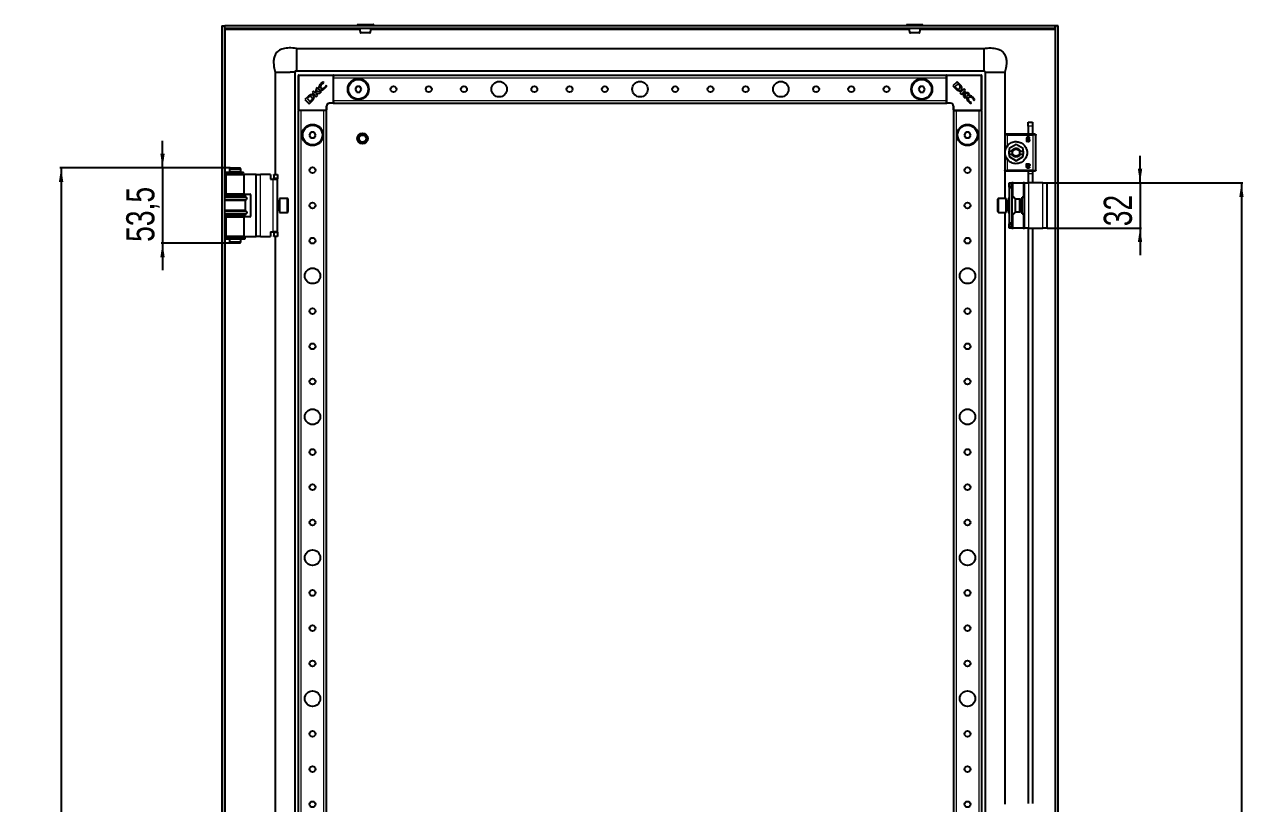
# Model space of a CAD drawing. Header units: millimetres. Extents: x -460 to 1472, y -1011 to 1043.
# Drawn here: x 606 to 1472, y 331 to 884 of the extents above; entities that cross this region are included whole.
import ezdxf

# ---------------------------------------------------------------- set-up
doc = ezdxf.new("R2010")
doc.units = ezdxf.units.MM
doc.layers.add('FORMAT', color=7, linetype='Continuous')
doc.styles.add('SLDTEXTSTYLE0', font='TXT', dxfattribs={"width": 0.75})
doc.dimstyles.new('SLDDIMSTYLE0', dxfattribs={"dimtxt": 20, "dimasz": 10, "dimexe": 0, "dimexo": 0.0625, "dimgap": 5, "dimtad": 2, "dimdec": 1, "dimrnd": 1e-09, "dimzin": 12, "dimdsep": 46, "dimtxsty": 'SLDTEXTSTYLE0', "dimsah": 1, "dimcen": 0.09, "dimadec": 0, "dimazin": 3, "dimtfac": 1, "dimtofl": 0, "dimtmove": 0, "dimatfit": 3, "dimfxl": 0, "dimfrac": 2, "dimtolj": 1, "dimtzin": 12, "dimarcsym": 0})
doc.dimstyles.new('SLDDIMSTYLE1', dxfattribs={"dimtxt": 20, "dimasz": 10, "dimexe": 0, "dimexo": 0.0625, "dimgap": 5, "dimtad": 2, "dimdec": 1, "dimrnd": 1e-09, "dimzin": 12, "dimdsep": 46, "dimtxsty": 'SLDTEXTSTYLE0', "dimsah": 1, "dimcen": 0.09, "dimadec": 0, "dimazin": 3, "dimtfac": 1, "dimtmove": 0, "dimatfit": 0, "dimfxl": 0, "dimfrac": 2, "dimtolj": 1, "dimtzin": 12, "dimarcsym": 0})

# ---------------------------------------------------------------- blocks, each defined once
blk = doc.blocks.new('_D_4')
at = {"layer": 'FORMAT'}
for p, q in [((704.31, 781.78), (704.31, 801.01)), ((752.38, 781.78), (703.31, 781.78)), ((704.31, 781.78), (704.31, 728.28)), ((752.38, 728.28), (703.31, 728.28)), ((704.31, 728.28), (704.31, 709.05))]:
    blk.add_line(p, q, dxfattribs=at)
for points in [[(704.31, 781.78), (705.85, 791.78), (702.77, 791.78)], [(704.31, 728.28), (702.77, 718.28), (705.85, 718.28)]]:
    blk.add_solid(points, dxfattribs=at)
at = {"layer": 'FORMAT', "insert": (678.53, 729.17), "char_height": 20, "attachment_point": 1, "rotation": 90, "style": 'SLDTEXTSTYLE0'}
blk.add_mtext('53,5', dxfattribs=at)
blk = doc.blocks.new('_D_5')
at = {"layer": 'FORMAT'}
for p, q in [((1332.32, 771.03), (1471.32, 771.03)), ((1470.32, 771.03), (1470.32, -760.97)), ((1332.32, -760.97), (1471.32, -760.97))]:
    blk.add_line(p, q, dxfattribs=at)
for points in [[(1470.32, 771.03), (1468.78, 761.03), (1471.86, 761.03)], [(1470.32, -760.97), (1471.86, -750.97), (1468.78, -750.97)]]:
    blk.add_solid(points, dxfattribs=at)
at = {"layer": 'FORMAT', "insert": (1444.54, -24.53), "char_height": 20, "attachment_point": 1, "rotation": 90, "style": 'SLDTEXTSTYLE0'}
blk.add_mtext('1532', dxfattribs=at)
blk = doc.blocks.new('_D_6')
at = {"layer": 'FORMAT'}
for p, q in [((1398.32, 771.03), (1398.32, 790.26)), ((1332.32, 771.03), (1399.32, 771.03)), ((1398.32, 771.03), (1398.32, 739.03)), ((1332.32, 739.03), (1399.32, 739.03)), ((1398.32, 739.03), (1398.32, 719.8))]:
    blk.add_line(p, q, dxfattribs=at)
for points in [[(1398.32, 771.03), (1399.86, 781.03), (1396.78, 781.03)], [(1398.32, 739.03), (1396.78, 729.03), (1399.86, 729.03)]]:
    blk.add_solid(points, dxfattribs=at)
at = {"layer": 'FORMAT', "insert": (1372.54, 740.25), "char_height": 20, "attachment_point": 1, "rotation": 90, "style": 'SLDTEXTSTYLE0'}
blk.add_mtext('32', dxfattribs=at)
blk = doc.blocks.new('_D_7')
at = {"layer": 'FORMAT'}
for p, q in [((752.38, 781.78), (631.31, 781.78)), ((632.31, 781.78), (632.31, -771.72)), ((752.38, -771.72), (631.31, -771.72))]:
    blk.add_line(p, q, dxfattribs=at)
for points in [[(632.31, 781.78), (630.77, 771.78), (633.85, 771.78)], [(632.31, -771.72), (633.85, -761.72), (630.77, -761.72)]]:
    blk.add_solid(points, dxfattribs=at)
at = {"layer": 'FORMAT', "insert": (606.53, -35.61), "char_height": 20, "attachment_point": 1, "rotation": 90, "style": 'SLDTEXTSTYLE0'}
blk.add_mtext('1553,5', dxfattribs=at)

msp = doc.modelspace()

# ---------------------------------------------------------------- linework, layer by layer
at = {"color": 7, "linetype": 'Continuous', "lineweight": 25}
for p, q in [((842.56, 883.28), (842.56, 882.53)), ((842.81, 883.53), (853.81, 883.53)), ((854.06, 882.53), (854.06, 883.28)), ((1232.56, 883.28), (1232.56, 882.53)), ((1232.81, 883.53), (1241.32, 883.53)), ((1241.32, 883.53), (1243.81, 883.53)), ((1244.06, 882.53), (1244.06, 883.28)), ((746.31, 882.53), (748.31, 882.53)), ((746.31, 882.53), (746.31, -872.47)), ((748.31, 882.53), (748.31, -872.47)), ((1338.01, 882.53), (748.61, 882.53)), ((748.61, 880.53), (748.61, 882.53)), ((1338.01, 880.53), (748.61, 880.53)), ((748.91, 879.93), (748.71, 880.53)), ((1337.92, 880.53), (1337.71, 879.93)), ((1338.01, 880.53), (1338.01, 882.53)), ((1340.31, 882.53), (1338.31, 882.53)), ((1338.31, -872.47), (1338.31, 882.53)), ((1340.31, -872.47), (1340.31, 882.53)), ((799.31, 866.53), (799.31, 850.69)), ((799.31, 866.53), (1287.31, 866.53)), ((784.31, 849.53), (785.29, 849.53)), ((784.31, 849.53), (784.31, 777.03)), ((785.29, 849.53), (787.75, 849.53)), ((787.75, 849.53), (791.31, 849.53)), ((791.31, 849.53), (794.88, 849.53)), ((798.31, 849.53), (798.31, -839.47)), ((799.31, 850.53), (1287.31, 850.53)), ((1288.31, 849.53), (1288.31, -839.47)), ((1302.31, 849.53), (1302.31, 805.2)), ((800.81, 822.83), (800.81, 847.23)), ((801.11, 847.53), (825.51, 847.53)), ((818.75, 841.99), (818.42, 842.67)), ((818.61, 841.85), (818.75, 841.99)), ((820.57, 840.41), (820.46, 840.3)), ((820.81, 839.9), (820.57, 840.41)), ((825.81, 847.23), (825.81, 847.53)), ((825.81, 847.53), (1260.81, 847.53)), ((825.81, 847.23), (825.81, 846.58)), ((825.81, 845.53), (825.81, 846.58)), ((825.81, 829.53), (825.81, 845.53)), ((1260.81, 847.23), (1260.81, 847.53)), ((1260.81, 846.58), (1260.81, 847.23)), ((1260.81, 845.53), (1260.81, 846.58)), ((1260.81, 829.53), (1260.81, 845.53)), ((1261.11, 847.53), (1285.51, 847.53)), ((1268.42, 842.88), (1265.46, 839.92)), ((1265.46, 839.92), (1267.35, 838.03)), ((1269.12, 841.36), (1266.94, 839.18)), ((1270.41, 840.89), (1268.42, 842.88)), ((1269.87, 840.64), (1269.12, 841.36)), ((1285.81, 847.23), (1285.81, 822.83)), ((807.45, 832.13), (805.46, 830.14)), ((807.71, 831.58), (806.98, 830.84)), ((811.51, 836.19), (810.47, 835.14)), ((810.47, 835.14), (813.42, 832.18)), ((812.9, 834.8), (811.51, 836.19)), ((813.39, 838.06), (812.9, 834.8)), ((813.24, 834.48), (815.9, 834.66)), ((814.48, 833.24), (813.24, 834.48)), ((814.19, 838.86), (813.39, 838.06)), ((813.42, 832.18), (814.48, 833.24)), ((813.71, 835.76), (814.19, 838.86)), ((817.19, 835.94), (813.71, 835.76)), ((815.9, 834.66), (817.19, 835.94)), ((842.16, 839.53), (841.01, 837.53)), ((841.01, 837.53), (842.16, 835.53)), ((844.47, 839.53), (842.16, 839.53)), ((842.16, 835.53), (844.47, 835.53)), ((845.62, 837.53), (844.47, 839.53)), ((844.47, 835.53), (845.62, 837.53)), ((1242.16, 839.53), (1241.01, 837.53)), ((1241.01, 837.53), (1242.16, 835.53)), ((1244.47, 839.53), (1242.16, 839.53)), ((1242.16, 835.53), (1244.47, 835.53)), ((1245.62, 837.53), (1244.47, 839.53)), ((1244.47, 835.53), (1245.62, 837.53)), ((1266.94, 839.18), (1267.62, 838.52)), ((1267.35, 838.03), (1267.37, 838.01)), ((1273.42, 837.88), (1270.47, 834.92)), ((1270.47, 834.92), (1271.52, 833.86)), ((1271.52, 833.86), (1272.77, 835.1)), ((1272.77, 835.1), (1272.94, 832.44)), ((1272.94, 832.44), (1274.23, 831.16)), ((1273.08, 835.44), (1274.47, 836.83)), ((1276.35, 834.95), (1273.08, 835.44)), ((1274.47, 836.83), (1273.42, 837.88)), ((1274.05, 834.63), (1277.15, 834.16)), ((1274.23, 831.16), (1274.05, 834.63)), ((1277.15, 834.16), (1276.35, 834.95)), ((800.81, -812.47), (800.81, 822.53)), ((801.11, 822.53), (800.81, 822.53)), ((801.76, 822.53), (801.11, 822.53)), ((802.81, 822.53), (801.76, 822.53)), ((818.81, 822.53), (802.81, 822.53)), ((805.46, 830.14), (808.42, 827.18)), ((806.98, 830.84), (809.17, 828.66)), ((808.42, 827.18), (810.31, 829.07)), ((809.17, 828.66), (809.82, 829.34)), ((810.31, 829.07), (810.33, 829.09)), ((819.87, 822.53), (818.81, 822.53)), ((820.51, 822.53), (819.87, 822.53)), ((820.81, 822.53), (820.51, 822.53)), ((820.81, 825.53), (820.81, 822.83)), ((820.81, -812.47), (820.81, 822.53)), ((825.51, 827.53), (822.81, 827.53)), ((825.81, 828.48), (825.81, 829.53)), ((825.81, 828.48), (825.81, 827.83)), ((825.81, 827.53), (825.81, 827.83)), ((825.81, 827.53), (1260.81, 827.53)), ((1260.81, 828.48), (1260.81, 829.53)), ((1260.81, 827.83), (1260.81, 828.48)), ((1260.81, 827.53), (1260.81, 827.83)), ((1263.81, 827.53), (1261.11, 827.53)), ((1265.81, 822.83), (1265.81, 825.53)), ((1265.81, 822.53), (1265.81, -812.47)), ((1265.81, 822.53), (1266.11, 822.53)), ((1266.76, 822.53), (1266.11, 822.53)), ((1266.76, 822.53), (1267.81, 822.53)), ((1267.81, 822.53), (1283.81, 822.53)), ((1278.19, 827.53), (1278.7, 827.78)), ((1278.7, 827.78), (1278.59, 827.89)), ((1280.13, 829.73), (1280.27, 829.59)), ((1280.27, 829.59), (1280.96, 829.93)), ((1283.81, 822.53), (1284.87, 822.53)), ((1285.51, 822.53), (1284.87, 822.53)), ((1285.51, 822.53), (1285.81, 822.53)), ((1285.81, 822.53), (1285.81, -812.47)), ((1319.01, 814.23), (1322.01, 814.23)), ((1319.01, 811.23), (1319.01, 814.23)), ((1322.01, 814.23), (1322.01, 811.23)), ((809.66, 807.03), (808.51, 805.03)), ((811.97, 807.03), (809.66, 807.03)), ((813.12, 805.03), (811.97, 807.03)), ((1274.66, 807.03), (1273.51, 805.03)), ((1276.97, 807.03), (1274.66, 807.03)), ((1278.12, 805.03), (1276.97, 807.03)), ((1322.31, 805.53), (1304.31, 805.53)), ((1319.01, 811.23), (1319.01, 805.53)), ((1322.01, 811.23), (1322.01, 805.53)), ((1322.91, 805.53), (1322.66, 805.53)), ((808.51, 805.03), (809.66, 803.03)), ((809.66, 803.03), (811.97, 803.03)), ((811.97, 803.03), (813.12, 805.03)), ((1273.51, 805.03), (1274.66, 803.03)), ((1274.66, 803.03), (1276.97, 803.03)), ((1276.97, 803.03), (1278.12, 805.03)), ((1302.31, 805.03), (1302.31, 780.03)), ((1303.14, 795.66), (1304.65, 797.91)), ((1310.31, 798.25), (1305.36, 795.39)), ((1315.26, 795.39), (1310.31, 798.25)), ((1317.76, 802.49), (1317.76, 800.62)), ((1318.21, 800.62), (1318.21, 800.9)), ((1318.29, 802.24), (1318.29, 802.45)), ((1318.67, 802.24), (1318.29, 802.24)), ((1318.29, 801.88), (1318.71, 801.88)), ((1318.29, 801.3), (1318.29, 801.88)), ((1324.31, 780.03), (1324.31, 805.03)), ((1304.65, 787.15), (1303.14, 789.4)), ((1305.36, 795.39), (1305.36, 793.53)), ((1305.36, 791.53), (1305.36, 793.53)), ((1305.36, 793.53), (1307.33, 793.53)), ((1305.36, 791.53), (1305.36, 789.67)), ((1305.36, 791.53), (1307.33, 791.53)), ((1305.36, 789.67), (1310.31, 786.81)), ((1308.02, 793.53), (1307.33, 793.53)), ((1307.33, 791.53), (1308.02, 791.53)), ((1310.31, 786.81), (1315.26, 789.67)), ((1313.3, 793.53), (1312.61, 793.53)), ((1312.61, 791.53), (1313.3, 791.53)), ((1313.3, 793.53), (1315.26, 793.53)), ((1313.3, 791.53), (1315.26, 791.53)), ((1315.26, 793.53), (1315.26, 795.39)), ((1315.26, 793.53), (1315.26, 791.53)), ((1315.26, 789.67), (1315.26, 791.53)), ((752.39, 781.78), (751.81, 780.78)), ((751.81, 780.78), (751.81, 778.78)), ((759.81, 780.78), (751.81, 780.78)), ((752.39, 781.78), (759.24, 781.78)), ((759.81, 780.78), (759.24, 781.78)), ((759.81, 778.78), (759.81, 780.78)), ((1302.31, 779.85), (1302.31, 760.03)), ((1304.31, 779.53), (1322.31, 779.53)), ((1317.76, 782.57), (1317.76, 784.44)), ((1318.21, 784.44), (1318.21, 784.16)), ((1318.29, 783.18), (1318.29, 783.76)), ((1318.71, 783.18), (1318.29, 783.18)), ((1318.67, 782.82), (1318.29, 782.82)), ((1318.29, 782.82), (1318.29, 782.61)), ((1319.01, 779.6), (1319.01, 777.73)), ((1322.01, 779.6), (1322.01, 777.73)), ((1322.66, 779.53), (1322.91, 779.53)), ((748.66, 778.73), (748.66, 777.83)), ((748.66, 778.73), (761.55, 778.73)), ((748.66, 777.83), (761.55, 777.83)), ((749.36, 777.03), (749.36, 763.03)), ((749.36, 777.03), (762.26, 777.03)), ((756.57, 778.78), (751.81, 778.78)), ((751.81, 777.78), (751.81, 777.03)), ((756.57, 777.78), (751.81, 777.78)), ((752.31, 778.78), (752.31, 778.73)), ((752.31, 777.83), (752.31, 777.78)), ((759.81, 778.78), (756.57, 778.78)), ((759.81, 777.78), (756.57, 777.78)), ((759.31, 778.73), (759.31, 778.78)), ((759.31, 777.78), (759.31, 777.83)), ((759.81, 777.03), (759.81, 777.78)), ((761.55, 778.73), (761.64, 778.73)), ((761.55, 777.83), (761.64, 777.83)), ((761.64, 777.83), (761.64, 778.73)), ((761.64, 778.73), (761.85, 778.73)), ((761.64, 777.83), (761.85, 777.83)), ((761.85, 777.83), (761.85, 778.73)), ((762.26, 763.03), (762.26, 777.03)), ((770.36, 777.03), (762.26, 777.03)), ((770.86, 777.03), (770.36, 777.03)), ((770.86, 777.03), (773.86, 777.03)), ((770.86, 733.03), (770.86, 777.03)), ((780.86, 777.03), (773.86, 777.03)), ((780.86, 777.03), (780.86, 773.73)), ((780.86, 773.73), (782.86, 773.73)), ((782.86, 773.73), (785.86, 773.73)), ((783.36, 777.03), (785.86, 777.03)), ((783.36, 776.53), (783.36, 777.03)), ((783.36, 776.53), (783.36, 774.53)), ((783.36, 774.03), (783.36, 774.53)), ((785.86, 774.03), (783.36, 774.03)), ((783.36, 774.03), (783.36, 773.73)), ((785.86, 777.03), (785.86, 776.53)), ((785.86, 776.53), (785.86, 774.53)), ((785.86, 774.53), (785.86, 774.03)), ((785.86, 773.73), (785.86, 774.03)), ((785.86, 736.33), (785.86, 773.73)), ((1305.31, 771.03), (1307.31, 771.03)), ((1305.31, 770.03), (1305.31, 771.03)), ((1307.31, 771.03), (1307.31, 770.03)), ((1308.31, 771.03), (1307.31, 771.03)), ((1308.31, 771.03), (1315.31, 771.03)), ((1316.31, 771.03), (1315.31, 771.03)), ((1316.31, 771.03), (1319.31, 771.03)), ((1316.31, 739.03), (1316.31, 771.03)), ((1319.01, 777.73), (1319.01, 771.03)), ((1329.31, 771.03), (1319.31, 771.03)), ((1322.01, 777.73), (1322.01, 771.03)), ((1329.31, 771.03), (1332.31, 771.03)), ((1332.31, 739.03), (1332.31, 771.03)), ((748.31, 762.03), (763.31, 762.03)), ((762.26, 763.03), (749.36, 763.03)), ((751.81, 763.03), (751.81, 762.03)), ((759.81, 762.03), (759.81, 763.03)), ((762.26, 763.03), (766.36, 763.03)), ((763.31, 761.43), (763.31, 762.03)), ((766.86, 762.53), (766.86, 747.53)), ((1305.31, 769.03), (1305.31, 770.03)), ((1305.31, 768.03), (1305.31, 769.03)), ((1307.31, 768.03), (1305.31, 768.03)), ((1305.31, 768.03), (1305.31, 767.53)), ((1307.31, 767.53), (1305.31, 767.53)), ((1305.31, 767.53), (1305.31, 742.53)), ((1307.31, 769.03), (1307.31, 770.03)), ((1307.31, 769.03), (1307.31, 768.03)), ((1307.31, 768.03), (1307.31, 767.53)), ((1307.31, 767.53), (1307.31, 742.53)), ((763.31, 761.43), (748.31, 761.43)), ((763.31, 758.63), (748.31, 758.63)), ((764.01, 760.74), (763.31, 761.43)), ((763.31, 758.63), (764.01, 759.32)), ((763.31, 751.43), (763.31, 758.63)), ((787.11, 758.03), (785.86, 758.03)), ((792.76, 760.03), (787.36, 760.03)), ((787.36, 760.03), (787.36, 750.03)), ((793.36, 759.43), (793.36, 750.63)), ((1297.31, 752.78), (1297.31, 759.43)), ((1303.31, 760.03), (1297.91, 760.03)), ((1303.31, 752.47), (1303.31, 760.03)), ((1304.81, 758.03), (1303.56, 758.03)), ((1305.31, 760.03), (1304.81, 760.03)), ((1304.81, 760.03), (1304.81, 758.82)), ((1304.81, 758.82), (1304.81, 750.03)), ((1307.31, 761.03), (1308.31, 761.03)), ((1309.01, 761.03), (1308.31, 761.03)), ((1309.01, 761.03), (1309.01, 760.58)), ((1312.95, 759.53), (1309.81, 759.53)), ((1309.81, 750.53), (1309.81, 759.53)), ((1313.81, 759.03), (1312.95, 759.53)), ((1312.95, 750.53), (1312.95, 759.53)), ((1313.81, 751.03), (1313.81, 759.03)), ((1314.61, 749.03), (1314.61, 761.03)), ((1315.31, 761.03), (1314.61, 761.03)), ((1315.31, 761.03), (1316.31, 761.03)), ((763.31, 751.43), (748.31, 751.43)), ((763.31, 748.63), (748.31, 748.63)), ((748.31, 748.03), (763.31, 748.03)), ((749.36, 747.03), (749.36, 733.03)), ((749.36, 747.03), (762.26, 747.03)), ((751.81, 748.03), (751.81, 747.03)), ((759.81, 747.03), (759.81, 748.03)), ((762.26, 733.03), (762.26, 747.03)), ((766.36, 747.03), (762.26, 747.03)), ((764.01, 750.74), (763.31, 751.43)), ((763.31, 748.63), (764.01, 749.32)), ((763.31, 748.03), (763.31, 748.63)), ((785.86, 752.03), (787.11, 752.03)), ((787.36, 750.03), (792.76, 750.03)), ((1297.31, 750.63), (1297.31, 752.78)), ((1297.91, 750.03), (1303.31, 750.03)), ((1302.31, 750.03), (1302.31, 330.2)), ((1303.31, 750.03), (1303.31, 752.47)), ((1303.56, 752.03), (1304.81, 752.03)), ((1304.81, 750.03), (1305.31, 750.03)), ((1308.31, 749.03), (1307.31, 749.03)), ((1308.31, 749.03), (1309.01, 749.03)), ((1309.01, 749.48), (1309.01, 749.03)), ((1309.81, 750.53), (1312.95, 750.53)), ((1312.95, 750.53), (1313.81, 751.03)), ((1314.61, 749.03), (1315.31, 749.03)), ((1316.31, 749.03), (1315.31, 749.03)), ((780.86, 736.33), (782.86, 736.33)), ((780.86, 736.33), (780.86, 733.03)), ((785.86, 736.33), (782.86, 736.33)), ((783.36, 736.33), (783.36, 736.03)), ((783.36, 736.03), (785.86, 736.03)), ((783.36, 735.53), (783.36, 736.03)), ((785.86, 736.03), (785.86, 736.33)), ((785.86, 736.03), (785.86, 735.53)), ((1307.31, 742.53), (1305.31, 742.53)), ((1305.31, 742.53), (1305.31, 742.03)), ((1305.31, 741.03), (1305.31, 742.03)), ((1305.31, 742.03), (1307.31, 742.03)), ((1305.31, 740.03), (1305.31, 741.03)), ((1305.31, 739.03), (1305.31, 740.03)), ((1307.31, 739.03), (1305.31, 739.03)), ((1307.31, 742.53), (1307.31, 742.03)), ((1307.31, 742.03), (1307.31, 741.03)), ((1307.31, 740.03), (1307.31, 741.03)), ((1307.31, 740.03), (1307.31, 739.03)), ((1307.31, 739.03), (1308.31, 739.03)), ((1315.31, 739.03), (1308.31, 739.03)), ((1315.31, 739.03), (1316.31, 739.03)), ((1319.31, 739.03), (1316.31, 739.03)), ((1319.01, 739.03), (1319.01, 330.53)), ((1319.31, 739.03), (1329.31, 739.03)), ((1322.01, 739.03), (1322.01, 330.53)), ((1332.31, 739.03), (1329.31, 739.03)), ((748.66, 732.23), (748.66, 731.33)), ((748.66, 732.23), (762.96, 732.23)), ((748.66, 731.33), (762.96, 731.33)), ((762.26, 733.03), (749.36, 733.03)), ((751.81, 733.03), (751.81, 732.28)), ((756.57, 732.28), (751.81, 732.28)), ((751.81, 731.28), (751.81, 729.28)), ((756.57, 731.28), (751.81, 731.28)), ((751.81, 729.28), (752.39, 728.28)), ((751.81, 729.28), (756.57, 729.28)), ((752.31, 732.28), (752.31, 732.23)), ((752.31, 731.33), (752.31, 731.28)), ((756.46, 728.28), (752.39, 728.28)), ((759.24, 728.28), (756.46, 728.28)), ((759.81, 732.28), (756.57, 732.28)), ((759.81, 731.28), (756.57, 731.28)), ((756.57, 729.28), (759.81, 729.28)), ((759.24, 728.28), (759.81, 729.28)), ((759.31, 732.23), (759.31, 732.28)), ((759.31, 731.28), (759.31, 731.33)), ((759.81, 732.28), (759.81, 733.03)), ((759.81, 729.28), (759.81, 731.28)), ((762.26, 733.03), (770.36, 733.03)), ((762.96, 731.33), (762.96, 732.23)), ((770.36, 733.03), (770.86, 733.03)), ((773.86, 733.03), (770.86, 733.03)), ((773.86, 733.03), (780.86, 733.03)), ((783.36, 735.53), (783.36, 733.53)), ((783.36, 733.03), (783.36, 733.53)), ((785.86, 733.03), (783.36, 733.03)), ((784.31, 733.03), (784.31, 302.03)), ((785.86, 735.53), (785.86, 733.53)), ((785.86, 733.53), (785.86, 733.03))]:
    msp.add_line(p, q, dxfattribs=at)
at = {"color": 8, "linetype": 'Continuous', "lineweight": 18}
for p, q in [((854.06, 883.28), (842.56, 883.28)), ((1241.46, 883.28), (1232.56, 883.28)), ((1244.06, 883.28), (1241.46, 883.28)), ((748.91, 778.73), (748.91, 879.93)), ((748.91, 879.93), (844.34, 879.93)), ((852.29, 879.93), (1234.34, 879.93)), ((1242.29, 879.93), (1337.71, 879.93)), ((1337.71, 879.93), (1337.71, -869.87)), ((801.11, 847.23), (800.81, 847.23)), ((801.11, 847.23), (801.11, 847.53)), ((801.11, 847.23), (801.11, 822.83)), ((825.51, 847.23), (801.11, 847.23)), ((825.51, 847.53), (825.51, 847.23)), ((825.51, 827.83), (825.51, 847.23)), ((825.81, 847.23), (825.51, 847.23)), ((825.81, 845.53), (1260.81, 845.53)), ((1261.11, 847.23), (1260.81, 847.23)), ((1261.11, 847.23), (1261.11, 847.53)), ((1261.11, 847.23), (1261.11, 827.83)), ((1285.51, 847.23), (1261.11, 847.23)), ((1285.51, 847.23), (1285.51, 847.53)), ((1285.51, 822.83), (1285.51, 847.23)), ((1285.51, 847.23), (1285.81, 847.23)), ((801.11, 822.83), (800.81, 822.83)), ((801.11, 822.83), (820.51, 822.83)), ((801.11, 822.83), (801.11, 822.53)), ((802.81, -812.47), (802.81, 822.53)), ((818.81, -812.47), (818.81, 822.53)), ((820.51, 822.83), (820.51, 825.53)), ((820.81, 825.53), (820.51, 825.53)), ((820.51, 822.83), (820.51, 822.53)), ((820.81, 822.83), (820.51, 822.83)), ((822.81, 827.83), (825.51, 827.83)), ((822.81, 827.53), (822.81, 827.83)), ((825.51, 827.83), (825.51, 827.53)), ((825.81, 827.83), (825.51, 827.83)), ((825.81, 829.53), (1260.81, 829.53)), ((1261.11, 827.83), (1260.81, 827.83)), ((1261.11, 827.83), (1263.81, 827.83)), ((1261.11, 827.53), (1261.11, 827.83)), ((1263.81, 827.53), (1263.81, 827.83)), ((1265.81, 825.53), (1266.11, 825.53)), ((1266.11, 822.83), (1265.81, 822.83)), ((1266.11, 825.53), (1266.11, 822.83)), ((1266.11, 822.83), (1285.51, 822.83)), ((1266.11, 822.53), (1266.11, 822.83)), ((1267.81, 822.53), (1267.81, -812.47)), ((1283.81, 822.53), (1283.81, -812.47)), ((1285.51, 822.53), (1285.51, 822.83)), ((1285.81, 822.83), (1285.51, 822.83)), ((1322.01, 811.23), (1319.01, 811.23)), ((1304.31, 797.59), (1304.31, 805.03)), ((1304.31, 805.03), (1322.31, 805.03)), ((1322.31, 805.03), (1322.31, 780.03)), ((1310.31, 790.03), (1310.31, 789.38)), ((1304.31, 780.03), (1304.31, 787.47)), ((1322.31, 780.03), (1304.31, 780.03)), ((748.91, 762.03), (748.91, 777.83)), ((761.55, 778.73), (761.55, 777.83)), ((770.36, 777.03), (770.36, 733.03)), ((773.86, 733.03), (773.86, 777.03)), ((782.86, 736.33), (782.86, 773.73)), ((785.86, 776.53), (783.36, 776.53)), ((783.36, 774.53), (785.86, 774.53)), ((1308.31, 761.03), (1308.31, 771.03)), ((1315.31, 771.03), (1315.31, 761.03)), ((1319.01, 777.73), (1322.01, 777.73)), ((1319.31, 739.03), (1319.31, 771.03)), ((1329.31, 739.03), (1329.31, 771.03)), ((1307.31, 770.03), (1305.31, 770.03)), ((1305.31, 769.03), (1307.31, 769.03)), ((764.01, 760.74), (748.31, 760.74)), ((764.01, 759.32), (748.31, 759.32)), ((787.11, 757.62), (787.11, 758.03)), ((787.11, 752.03), (787.11, 757.62)), ((792.76, 750.03), (792.76, 760.03)), ((1297.91, 760.03), (1297.91, 752.47)), ((1303.56, 758.03), (1303.56, 752.03)), ((764.01, 750.74), (748.31, 750.74)), ((764.01, 749.32), (748.31, 749.32)), ((748.91, 732.23), (748.91, 748.03)), ((1297.91, 752.47), (1297.91, 750.03)), ((1308.31, 739.03), (1308.31, 749.03)), ((1315.31, 749.03), (1315.31, 739.03)), ((1307.31, 741.03), (1305.31, 741.03)), ((1305.31, 740.03), (1307.31, 740.03)), ((748.91, 303.73), (748.91, 731.33)), ((785.86, 735.53), (783.36, 735.53)), ((783.36, 733.53), (785.86, 733.53))]:
    msp.add_line(p, q, dxfattribs=at)
at = {"color": 7, "linetype": 'Continuous', "lineweight": 25}
for centre, radius in [((843.31, 837.53), 7.5), ((843.31, 837.53), 7), ((943.31, 837.53), 5.5), ((1043.31, 837.53), 5.5), ((1143.31, 837.53), 5.5), ((1243.31, 837.53), 7.5), ((1243.31, 837.53), 7), ((868.31, 837.53), 2.1), ((893.31, 837.53), 2.1), ((918.31, 837.53), 2.1), ((968.31, 837.53), 2.1), ((993.31, 837.53), 2.1), ((1018.31, 837.53), 2.1), ((1068.31, 837.53), 2.1), ((1093.31, 837.53), 2.1), ((1118.31, 837.53), 2.1), ((1168.31, 837.53), 2.1), ((1193.31, 837.53), 2.1), ((1218.31, 837.53), 2.1), ((810.81, 805.03), 7.5), ((810.81, 805.03), 7), ((846.31, 802.53), 3.75), ((846.31, 802.53), 3), ((1275.81, 805.03), 7.5), ((1275.81, 805.03), 7), ((846.31, 802.53), 2.5), ((810.81, 780.03), 2.1), ((1275.81, 780.03), 2.1), ((810.81, 755.03), 2.1), ((1275.81, 755.03), 2.1), ((810.81, 730.03), 2.1), ((1275.81, 730.03), 2.1), ((810.81, 705.03), 5.5), ((1275.81, 705.03), 5.5), ((810.81, 680.03), 2.1), ((1275.81, 680.03), 2.1), ((810.81, 655.03), 2.1), ((1275.81, 655.03), 2.1), ((810.81, 630.03), 2.1), ((1275.81, 630.03), 2.1), ((810.81, 605.03), 5.5), ((1275.81, 605.03), 5.5), ((810.81, 580.03), 2.1), ((1275.81, 580.03), 2.1), ((810.81, 555.03), 2.1), ((1275.81, 555.03), 2.1), ((810.81, 530.03), 2.1), ((1275.81, 530.03), 2.1), ((810.81, 505.03), 5.5), ((1275.81, 505.03), 5.5), ((810.81, 480.03), 2.1), ((1275.81, 480.03), 2.1), ((810.81, 455.03), 2.1), ((1275.81, 455.03), 2.1), ((810.81, 430.03), 2.1), ((1275.81, 430.03), 2.1), ((810.81, 405.03), 5.5), ((1275.81, 405.03), 5.5), ((810.81, 380.03), 2.1), ((1275.81, 380.03), 2.1), ((810.81, 355.03), 2.1), ((1275.81, 355.03), 2.1), ((810.81, 330.03), 2.1), ((1275.81, 330.03), 2.1)]:
    msp.add_circle(centre, radius, dxfattribs=at)
for centre, radius, start, end in [((842.81, 883.28), 0.25, 90, 180), ((853.81, 883.28), 0.25, 0, 90), ((1232.81, 883.28), 0.25, 90, 180), ((1243.81, 883.28), 0.25, 0, 90), ((845.2, 878.03), 0.5, 195.31604, 270.02276), ((851.43, 878.03), 0.5, 269.99815, 345.40011), ((1235.2, 878.03), 0.5, 195.24646, 270.04596), ((1241.43, 878.03), 0.5, 269.96367, 344.83397), ((801.11, 847.23), 0.3, 90, 180), ((818.32, 839.53), 1.97, 128.45405, 215.887), ((825.51, 847.23), 0.3, 360, 90), ((1261.11, 847.23), 0.3, 90, 180), ((1265.39, 836.46), 6.12, 36.98881, 43.07444), ((1267.21, 837.23), 4.87, 20.34448, 48.77765), ((1285.51, 847.23), 0.3, 0, 90), ((811.11, 828.92), 4.87, 110.34448, 138.77765), ((811.89, 827.11), 6.12, 126.98881, 133.07444), ((817.89, 839.94), 1.94, 233.30966, 322.34638), ((1278.22, 830.46), 1.94, 143.30966, 232.34638), ((1277.82, 830.02), 1.97, 38.45405, 125.887), ((801.11, 822.83), 0.3, 180, 270), ((820.51, 822.83), 0.3, 270, 0), ((822.81, 825.53), 2, 90, 180), ((825.51, 827.83), 0.3, 270, 360), ((1261.11, 827.83), 0.3, 180, 270), ((1263.81, 825.53), 2, 0, 90), ((1266.11, 822.83), 0.3, 180, 270), ((1285.51, 822.83), 0.3, 270, 0), ((766.36, 762.53), 0.5, 0, 90), ((763.31, 760.03), 1, 314.427, 45.573), ((787.11, 758.28), 0.25, 270, 360), ((792.76, 759.43), 0.6, 0, 90), ((1297.91, 759.43), 0.6, 90, 180), ((1303.56, 758.28), 0.25, 180, 270), ((763.31, 750.03), 1, 314.427, 45.573), ((766.36, 747.53), 0.5, 270, 0), ((787.11, 751.78), 0.25, 0, 90), ((792.76, 750.63), 0.6, 270, 360), ((1297.91, 750.63), 0.6, 180, 270), ((1303.56, 751.78), 0.25, 90, 180)]:
    msp.add_arc(centre, radius, start, end, dxfattribs=at)
at = {"color": 8, "linetype": 'Continuous', "lineweight": 18}
for centre, start, end in [((822.81, 825.53), 90, 180), ((1263.81, 825.53), 0, 90)]:
    msp.add_arc(centre, 2.3, start, end, dxfattribs=at)
at = {"color": 7, "linetype": 'Continuous', "lineweight": 25}
for points, knots in [([(748.61, 880.83), (748.59, 880.91), (748.48, 881.23), (748.35, 881.8), (748.33, 882.28), (748.31, 882.53)], [0, 0, 0, 0, 0.141742, 0.566203, 1, 1, 1, 1]), ([(748.61, 880.53), (748.66, 880.53), (748.71, 880.47), (748.81, 880.24), (748.86, 880.09), (748.91, 879.93)], [0, 0, 0, 0, 0.5, 0.5, 1, 1, 1, 1]), ([(844.29, 880.53), (844.3, 880.4), (844.31, 879.48), (844.54, 878.62), (844.73, 877.88)], [0, 0, 0, 0, 0.14185, 1, 1, 1, 1]), ([(846.61, 877.53), (846.42, 877.53), (845.95, 877.53), (845.41, 877.53), (845.28, 877.53), (845.21, 877.53)], [0, 0, 0, 0, 0.256553, 0.627981, 1, 1, 1, 1]), ([(851.43, 877.53), (851.38, 877.53), (851.3, 877.53), (850.74, 877.53), (849.94, 877.53), (848.94, 877.53), (847.88, 877.53), (847.1, 877.53), (846.71, 877.53), (846.61, 877.53)], [0, 0, 0, 0, 0.158514, 0.317278, 0.475863, 0.634247, 0.792477, 0.950708, 1, 1, 1, 1]), ([(851.9, 877.88), (852.09, 878.62), (852.31, 879.48), (852.33, 880.4), (852.34, 880.53)], [0, 0, 0, 0, 0.8581496, 1, 1, 1, 1]), ([(1234.29, 880.53), (1234.3, 880.4), (1234.31, 879.48), (1234.54, 878.62), (1234.73, 877.88)], [0, 0, 0, 0, 0.1418495, 1, 1, 1, 1]), ([(1241.39, 877.53), (1241.4, 877.53), (1241.44, 877.53), (1241.16, 877.53), (1240.64, 877.53), (1239.93, 877.53), (1239.07, 877.53), (1238.01, 877.53), (1236.98, 877.53), (1236.1, 877.53), (1235.49, 877.53), (1235.19, 877.53), (1235.23, 877.53), (1235.24, 877.53)], [0, 0, 0, 0, 0.03384, 0.141254, 0.248698, 0.315774, 0.423314, 0.530846, 0.63821, 0.745706, 0.853372, 0.960917, 1, 1, 1, 1]), ([(1241.9, 877.88), (1242.09, 878.62), (1242.31, 879.48), (1242.33, 880.4), (1242.34, 880.53)], [0, 0, 0, 0, 0.8581504, 1, 1, 1, 1]), ([(1337.71, 879.93), (1337.76, 880.09), (1337.81, 880.24), (1337.91, 880.47), (1337.96, 880.53), (1338.01, 880.53)], [0, 0, 0, 0, 0.5, 0.5, 1, 1, 1, 1]), ([(1338.31, 882.53), (1338.29, 882.15), (1338.25, 881.58), (1338.07, 881.01), (1338.01, 880.81)], [0, 0, 0, 0, 0.662931, 1, 1, 1, 1]), ([(799.31, 866.53), (797.59, 866.7), (794.45, 867), (790.12, 866.49), (786.69, 865.06), (784.48, 862.74), (783.39, 859.98), (783.07, 856.93), (783.37, 853.37), (783.98, 850.88), (784.31, 849.53)], [0, 0, 0, 0, 0.1767131, 0.3209108, 0.4403077, 0.5483696, 0.6373998, 0.7388783, 0.8585434, 1, 1, 1, 1]), ([(1287.31, 866.53), (1289.04, 866.7), (1292.18, 867), (1296.51, 866.49), (1299.94, 865.06), (1302.15, 862.74), (1303.24, 859.98), (1303.56, 856.93), (1303.26, 853.37), (1302.65, 850.88), (1302.31, 849.53)], [0, 0, 0, 0, 0.1767131, 0.3209108, 0.4403077, 0.5483696, 0.6373998, 0.7388783, 0.8585434, 1, 1, 1, 1]), ([(1287.31, 866.53), (1287.31, 866.5), (1287.31, 866.44), (1287.31, 865.79), (1287.31, 864.33), (1287.31, 862.14), (1287.31, 860.14), (1287.31, 858.53), (1287.31, 856.92), (1287.31, 854.92), (1287.31, 852.74), (1287.31, 851.23), (1287.31, 850.83), (1287.31, 850.69)], [0, 0, 0, 0, 0.069165, 0.1363, 0.267291, 0.398282, 0.465417, 0.534583, 0.603748, 0.670883, 0.801874, 0.932865, 1, 1, 1, 1]), ([(798.2, 849.53), (798.17, 849.53), (798.09, 849.53), (797.63, 849.53), (797.34, 849.53)], [0, 0, 0, 0, 0.356727, 1, 1, 1, 1]), ([(798.28, 849.53), (798.29, 849.67), (798.32, 849.91), (798.45, 850.11), (798.57, 850.2), (798.62, 850.31), (798.64, 850.37), (798.66, 850.43), (798.68, 850.47), (798.69, 850.5), (798.73, 850.55), (798.78, 850.6), (798.9, 850.66), (799.09, 850.7), (799.24, 850.7), (799.31, 850.69)], [0, 0, 0, 0, 0.233411, 0.418546, 0.549351, 0.595026, 0.631329, 0.647111, 0.661994, 0.676639, 0.691742, 0.725563, 0.766794, 0.872627, 1, 1, 1, 1]), ([(798.31, 849.53), (798.46, 849.76), (798.73, 850.16), (799.14, 850.42), (799.31, 850.53)], [0, 0, 0, 0, 0.5615605, 1, 1, 1, 1]), ([(1287.31, 850.69), (1287.41, 850.68), (1287.55, 850.66), (1287.71, 850.59), (1287.79, 850.53), (1287.85, 850.47), (1287.89, 850.4), (1287.92, 850.32), (1287.99, 850.15), (1288.15, 850.07), (1288.3, 849.84), (1288.33, 849.64), (1288.35, 849.53)], [0, 0, 0, 0, 0.146823, 0.202041, 0.247643, 0.28691, 0.323569, 0.360785, 0.40083, 0.628513, 0.79432, 1, 1, 1, 1]), ([(1288.31, 849.53), (1288.16, 849.76), (1287.9, 850.16), (1287.49, 850.42), (1287.31, 850.53)], [0, 0, 0, 0, 0.5615605, 1, 1, 1, 1]), ([(1288.43, 849.53), (1288.46, 849.53), (1288.54, 849.53), (1289, 849.53), (1289.29, 849.53)], [0, 0, 0, 0, 0.350861, 1, 1, 1, 1]), ([(816.68, 841.44), (816.36, 841.06), (815.74, 840.37), (815.19, 839.2), (815.05, 838.26), (815.2, 837.61), (815.39, 837.38), (815.48, 837.27)], [0, 0, 0, 0, 0.315674, 0.58952, 0.813199, 0.909026, 1, 1, 1, 1]), ([(818.42, 842.67), (818.08, 842.49), (817.45, 842.15), (816.93, 841.66), (816.68, 841.44)], [0, 0, 0, 0, 0.5368, 1, 1, 1, 1]), ([(817.1, 841.08), (817.36, 841.29), (817.81, 841.67), (818.38, 841.8), (818.61, 841.85)], [0, 0, 0, 0, 0.579608, 1, 1, 1, 1]), ([(820.46, 840.3), (820.31, 839.99), (820.05, 839.42), (819.62, 838.96), (819.43, 838.75)], [0, 0, 0, 0, 0.547643, 1, 1, 1, 1]), ([(819.71, 838.39), (819.96, 838.66), (820.38, 839.12), (820.68, 839.67), (820.81, 839.9)], [0, 0, 0, 0, 0.577653, 1, 1, 1, 1]), ([(1270.2, 838.15), (1270.29, 838.25), (1270.45, 838.42), (1270.64, 838.7), (1270.73, 838.97), (1270.73, 839.3), (1270.57, 839.7), (1270.39, 839.98), (1270.28, 840.14)], [0, 0, 0, 0, 0.176808, 0.319231, 0.43938, 0.552395, 0.749205, 1, 1, 1, 1]), ([(810.19, 831.91), (810.1, 832), (809.92, 832.17), (809.64, 832.35), (809.37, 832.44), (809.04, 832.44), (808.64, 832.29), (808.36, 832.1), (808.2, 832)], [0, 0, 0, 0, 0.176808, 0.319231, 0.43938, 0.552395, 0.749205, 1, 1, 1, 1]), ([(811.47, 830.41), (811.57, 830.62), (811.78, 831.01), (811.9, 831.64), (811.86, 832.23), (811.66, 832.77), (811.3, 833.2), (810.78, 833.5), (810.13, 833.61), (809.67, 833.53), (809.42, 833.48)], [0, 0, 0, 0, 0.138091, 0.265455, 0.384013, 0.496103, 0.605759, 0.71979, 0.847662, 1, 1, 1, 1]), ([(809.82, 829.34), (810.02, 829.54), (810.36, 829.9), (810.69, 830.44), (810.75, 830.89), (810.68, 831.23), (810.49, 831.59), (810.3, 831.8), (810.19, 831.91)], [0, 0, 0, 0, 0.274676, 0.503042, 0.607381, 0.716579, 0.843412, 1, 1, 1, 1]), ([(815.48, 837.27), (815.64, 837.13), (815.98, 836.85), (816.67, 836.68), (817.55, 836.81), (818.62, 837.38), (819.31, 838.02), (819.71, 838.39)], [0, 0, 0, 0, 0.130532, 0.266031, 0.423997, 0.666819, 1, 1, 1, 1]), ([(1267.37, 838.01), (1267.45, 837.94), (1267.61, 837.78), (1267.77, 837.63), (1267.85, 837.56)], [0, 0, 0, 0, 0.486421, 1, 1, 1, 1]), ([(1267.62, 838.52), (1267.82, 838.33), (1268.19, 837.98), (1268.73, 837.65), (1269.18, 837.59), (1269.52, 837.66), (1269.87, 837.85), (1270.08, 838.04), (1270.2, 838.15)], [0, 0, 0, 0, 0.274676, 0.503042, 0.607381, 0.716579, 0.843412, 1, 1, 1, 1]), ([(1267.85, 837.56), (1268, 837.42), (1268.27, 837.18), (1268.57, 836.97), (1268.7, 836.88)], [0, 0, 0, 0, 0.55183, 1, 1, 1, 1]), ([(1268.7, 836.88), (1268.9, 836.77), (1269.29, 836.56), (1269.92, 836.45), (1270.52, 836.49), (1271.05, 836.69), (1271.49, 837.05), (1271.78, 837.56), (1271.9, 838.22), (1271.81, 838.67), (1271.77, 838.92)], [0, 0, 0, 0, 0.138091, 0.265455, 0.384013, 0.496103, 0.605759, 0.71979, 0.847662, 1, 1, 1, 1]), ([(1275.56, 832.87), (1275.42, 832.7), (1275.14, 832.37), (1274.97, 831.67), (1275.1, 830.8), (1275.67, 829.72), (1276.3, 829.03), (1276.67, 828.63)], [0, 0, 0, 0, 0.1305321, 0.2660311, 0.4239974, 0.666819, 1, 1, 1, 1]), ([(1279.72, 831.66), (1279.35, 831.99), (1278.65, 832.6), (1277.48, 833.16), (1276.54, 833.29), (1275.9, 833.14), (1275.67, 832.96), (1275.56, 832.87)], [0, 0, 0, 0, 0.315674, 0.58952, 0.813199, 0.909026, 1, 1, 1, 1]), ([(1279.36, 831.25), (1279.58, 830.99), (1279.96, 830.54), (1280.08, 829.97), (1280.13, 829.73)], [0, 0, 0, 0, 0.579608, 1, 1, 1, 1]), ([(1280.96, 829.93), (1280.78, 830.26), (1280.44, 830.9), (1279.95, 831.42), (1279.72, 831.66)], [0, 0, 0, 0, 0.5368, 1, 1, 1, 1]), ([(810.33, 829.09), (810.4, 829.16), (810.56, 829.32), (810.71, 829.49), (810.79, 829.57)], [0, 0, 0, 0, 0.486421, 1, 1, 1, 1]), ([(810.79, 829.57), (810.92, 829.72), (811.16, 829.99), (811.37, 830.28), (811.47, 830.41)], [0, 0, 0, 0, 0.55183, 1, 1, 1, 1]), ([(1276.67, 828.63), (1276.94, 828.39), (1277.41, 827.96), (1277.96, 827.66), (1278.19, 827.53)], [0, 0, 0, 0, 0.5776526, 1, 1, 1, 1]), ([(1278.59, 827.89), (1278.28, 828.03), (1277.7, 828.3), (1277.24, 828.73), (1277.03, 828.92)], [0, 0, 0, 0, 0.547643, 1, 1, 1, 1]), ([(1304.31, 787.47), (1304.03, 787.85), (1303.46, 788.6), (1302.9, 789.85), (1302.55, 791.13), (1302.42, 792.53), (1302.55, 793.93), (1302.9, 795.21), (1303.46, 796.46), (1304.03, 797.22), (1304.31, 797.59)], [0, 0, 0, 0, 0.125762, 0.25037, 0.375307, 0.500139, 0.62481, 0.749763, 0.874888, 1, 1, 1, 1]), ([(1318.87, 803.53), (1318.72, 803.52), (1318.5, 803.51), (1318.22, 803.42), (1318.03, 803.3), (1317.89, 803.13), (1317.77, 802.86), (1317.76, 802.63), (1317.76, 802.49)], [0, 0, 0, 0, 0.250089, 0.382495, 0.500259, 0.622163, 0.750133, 1, 1, 1, 1]), ([(1317.76, 800.62), (1317.76, 800.61), (1317.76, 800.59), (1317.77, 800.57), (1317.8, 800.55), (1317.87, 800.53), (1317.94, 800.53), (1317.98, 800.53)], [0, 0, 0, 0, 0.124881, 0.183376, 0.250934, 0.500336, 1, 1, 1, 1]), ([(1317.98, 800.53), (1318.03, 800.53), (1318.1, 800.53), (1318.17, 800.55), (1318.2, 800.57), (1318.21, 800.59), (1318.21, 800.61), (1318.21, 800.62)], [0, 0, 0, 0, 0.499718, 0.749437, 0.810587, 0.875078, 1, 1, 1, 1]), ([(1318.21, 800.9), (1318.34, 800.79), (1318.52, 800.62), (1318.8, 800.51), (1318.96, 800.48), (1319.05, 800.47), (1319.09, 800.47)], [0, 0, 0, 0, 0.499113, 0.749325, 0.874665, 1, 1, 1, 1]), ([(1318.29, 802.45), (1318.29, 802.54), (1318.3, 802.68), (1318.35, 802.85), (1318.43, 802.96), (1318.53, 803.04), (1318.66, 803.09), (1318.79, 803.12), (1318.88, 803.12), (1318.92, 803.12)], [0, 0, 0, 0, 0.250023, 0.382539, 0.499802, 0.620838, 0.749652, 0.874777, 1, 1, 1, 1]), ([(1319.01, 800.88), (1318.94, 800.89), (1318.79, 800.9), (1318.53, 801.04), (1318.38, 801.19), (1318.29, 801.3)], [0, 0, 0, 0, 0.249939, 0.499864, 1, 1, 1, 1]), ([(1320.05, 801.31), (1320.05, 801.39), (1320.04, 801.55), (1319.94, 801.77), (1319.79, 801.94), (1319.52, 802.11), (1319.13, 802.22), (1318.82, 802.23), (1318.67, 802.24)], [0, 0, 0, 0, 0.1250486, 0.2498861, 0.3708558, 0.4998199, 0.7496086, 1, 1, 1, 1]), ([(1318.71, 801.88), (1318.82, 801.88), (1319, 801.87), (1319.22, 801.81), (1319.37, 801.72), (1319.46, 801.62), (1319.51, 801.49), (1319.52, 801.4), (1319.52, 801.35)], [0, 0, 0, 0, 0.279652, 0.500248, 0.629485, 0.750186, 0.875763, 1, 1, 1, 1]), ([(1319.93, 803.03), (1319.93, 803.09), (1319.93, 803.17), (1319.87, 803.26), (1319.73, 803.35), (1319.4, 803.48), (1319.08, 803.51), (1318.87, 803.53)], [0, 0, 0, 0, 0.124693, 0.187182, 0.249773, 0.500039, 1, 1, 1, 1]), ([(1318.92, 803.12), (1319.08, 803.1), (1319.33, 803.07), (1319.58, 802.95), (1319.7, 802.88), (1319.77, 802.84), (1319.81, 802.83), (1319.83, 802.82)], [0, 0, 0, 0, 0.4987, 0.749508, 0.874949, 0.946783, 1, 1, 1, 1]), ([(1319.52, 801.35), (1319.52, 801.29), (1319.51, 801.19), (1319.44, 801.07), (1319.38, 801), (1319.3, 800.94), (1319.2, 800.91), (1319.11, 800.89), (1319.04, 800.88), (1319.01, 800.88)], [0, 0, 0, 0, 0.249168, 0.373635, 0.49939, 0.619394, 0.749656, 0.87477, 1, 1, 1, 1]), ([(1319.09, 800.47), (1319.21, 800.48), (1319.39, 800.49), (1319.62, 800.58), (1319.77, 800.67), (1319.9, 800.8), (1320.02, 801.01), (1320.04, 801.19), (1320.05, 801.31)], [0, 0, 0, 0, 0.25007, 0.379181, 0.500499, 0.62417, 0.750842, 1, 1, 1, 1]), ([(1319.83, 802.82), (1319.84, 802.83), (1319.86, 802.83), (1319.88, 802.84), (1319.89, 802.85), (1319.91, 802.87), (1319.92, 802.91), (1319.93, 802.96), (1319.93, 803), (1319.93, 803.02), (1319.93, 803.03)], [0, 0, 0, 0, 0.128825, 0.180169, 0.243397, 0.36986, 0.499864, 0.749649, 0.843476, 1, 1, 1, 1]), ([(1317.76, 784.44), (1317.76, 784.45), (1317.76, 784.47), (1317.77, 784.49), (1317.8, 784.51), (1317.87, 784.53), (1317.94, 784.53), (1317.98, 784.53)], [0, 0, 0, 0, 0.124884, 0.1863766, 0.2509142, 0.5003223, 1, 1, 1, 1]), ([(1318.87, 781.53), (1318.79, 781.53), (1318.65, 781.53), (1318.43, 781.57), (1318.21, 781.64), (1318.03, 781.76), (1317.89, 781.93), (1317.77, 782.2), (1317.76, 782.42), (1317.76, 782.57)], [0, 0, 0, 0, 0.125255, 0.250437, 0.383066, 0.500493, 0.622629, 0.75025, 1, 1, 1, 1]), ([(1317.98, 784.53), (1318.03, 784.53), (1318.09, 784.53), (1318.16, 784.51), (1318.18, 784.5), (1318.2, 784.49), (1318.21, 784.47), (1318.21, 784.45), (1318.21, 784.44)], [0, 0, 0, 0, 0.499162, 0.644242, 0.749698, 0.813605, 0.875217, 1, 1, 1, 1]), ([(1318.21, 784.16), (1318.34, 784.27), (1318.52, 784.44), (1318.84, 784.57), (1319.01, 784.58), (1319.09, 784.59)], [0, 0, 0, 0, 0.499364, 0.749701, 1, 1, 1, 1]), ([(1318.29, 783.76), (1318.38, 783.87), (1318.53, 784.03), (1318.76, 784.14), (1318.9, 784.17), (1318.97, 784.18), (1319.01, 784.18)], [0, 0, 0, 0, 0.499765, 0.749504, 0.874771, 1, 1, 1, 1]), ([(1318.29, 782.61), (1318.29, 782.56), (1318.29, 782.47), (1318.31, 782.34), (1318.35, 782.21), (1318.43, 782.1), (1318.53, 782.02), (1318.7, 781.95), (1318.83, 781.95), (1318.92, 781.94)], [0, 0, 0, 0, 0.125295, 0.250514, 0.383518, 0.50035, 0.621938, 0.750243, 1, 1, 1, 1]), ([(1320.05, 783.74), (1320.05, 783.71), (1320.05, 783.63), (1320.02, 783.47), (1319.94, 783.29), (1319.78, 783.11), (1319.52, 782.95), (1319.13, 782.84), (1318.82, 782.83), (1318.67, 782.82)], [0, 0, 0, 0, 0.0626366, 0.1252782, 0.2500723, 0.3748405, 0.4999941, 0.7496958, 1, 1, 1, 1]), ([(1319.52, 783.71), (1319.52, 783.66), (1319.51, 783.57), (1319.46, 783.44), (1319.37, 783.34), (1319.22, 783.25), (1319, 783.19), (1318.82, 783.18), (1318.71, 783.18)], [0, 0, 0, 0, 0.124446, 0.249795, 0.37, 0.499734, 0.719932, 1, 1, 1, 1]), ([(1319.93, 782.03), (1319.93, 782), (1319.93, 781.95), (1319.92, 781.86), (1319.87, 781.8), (1319.73, 781.71), (1319.4, 781.58), (1319.08, 781.55), (1318.87, 781.53)], [0, 0, 0, 0, 0.062686, 0.125173, 0.187628, 0.250185, 0.500314, 1, 1, 1, 1]), ([(1318.92, 781.94), (1319.09, 781.96), (1319.4, 781.98), (1319.66, 782.19), (1319.81, 782.23), (1319.83, 782.24)], [0, 0, 0, 0, 0.498852, 0.946609, 1, 1, 1, 1]), ([(1319.01, 784.18), (1319.07, 784.17), (1319.17, 784.17), (1319.3, 784.12), (1319.38, 784.06), (1319.44, 783.99), (1319.49, 783.9), (1319.52, 783.8), (1319.52, 783.74), (1319.52, 783.71)], [0, 0, 0, 0, 0.2496231, 0.3771401, 0.499734, 0.6227303, 0.7498125, 0.8748762, 1, 1, 1, 1]), ([(1319.09, 784.59), (1319.21, 784.58), (1319.39, 784.57), (1319.62, 784.48), (1319.77, 784.39), (1319.9, 784.26), (1320.02, 784.05), (1320.04, 783.87), (1320.05, 783.74)], [0, 0, 0, 0, 0.25007, 0.379559, 0.500499, 0.624556, 0.750843, 1, 1, 1, 1]), ([(1319.83, 782.24), (1319.84, 782.23), (1319.86, 782.23), (1319.88, 782.22), (1319.89, 782.21), (1319.91, 782.19), (1319.93, 782.12), (1319.93, 782.07), (1319.93, 782.03)], [0, 0, 0, 0, 0.13107, 0.182437, 0.243796, 0.371388, 0.500442, 1, 1, 1, 1]), ([(1309.81, 759.53), (1309.64, 759.68), (1309.29, 759.99), (1309.1, 760.56), (1308.73, 760.86), (1308.4, 760.99), (1308.04, 760.96), (1307.69, 760.77), (1307.44, 760.41), (1307.36, 760.11), (1307.31, 759.96)], [0, 0, 0, 0, 0.185676, 0.371025, 0.466937, 0.562172, 0.656347, 0.751553, 0.873842, 1, 1, 1, 1]), ([(1307.31, 750.1), (1307.36, 749.95), (1307.44, 749.65), (1307.69, 749.29), (1308.04, 749.1), (1308.4, 749.07), (1308.73, 749.2), (1309.1, 749.5), (1309.29, 750.07), (1309.64, 750.38), (1309.81, 750.53)], [0, 0, 0, 0, 0.1261582, 0.2484472, 0.3436534, 0.4378284, 0.5330628, 0.6289748, 0.8143244, 1, 1, 1, 1])]:
    msp.add_open_spline(points, degree=3, knots=knots, dxfattribs=at)
at = {"color": 8, "linetype": 'Continuous', "lineweight": 18}
for points, knots in [([(844.76, 877.91), (844.74, 877.91), (844.69, 877.91), (844.99, 877.91), (845.58, 877.91), (846.12, 877.91), (846.35, 877.91)], [0, 0, 0, 0, 0.0832709, 0.4242844, 0.7647248, 1, 1, 1, 1]), ([(846.35, 877.91), (846.45, 877.91), (846.9, 877.91), (847.42, 877.91), (848.22, 877.91), (849.04, 877.91), (850.19, 877.91), (851.14, 877.91), (851.72, 877.91), (851.97, 877.91), (851.9, 877.91), (851.9, 877.91)], [0, 0, 0, 0, 0.048751, 0.2049421, 0.2053925, 0.3620339, 0.5188266, 0.6757989, 0.8329225, 0.9897783, 1, 1, 1, 1]), ([(1234.77, 877.91), (1234.75, 877.91), (1234.71, 877.91), (1235.05, 877.91), (1235.75, 877.91), (1236.77, 877.91), (1237.96, 877.91), (1239.19, 877.91), (1240.18, 877.91), (1241.01, 877.91), (1241.61, 877.91), (1241.93, 877.91), (1241.88, 877.91), (1241.87, 877.91)], [0, 0, 0, 0, 0.038891, 0.14638, 0.253973, 0.361383, 0.468681, 0.576165, 0.683665, 0.750707, 0.858068, 0.965424, 1, 1, 1, 1])]:
    msp.add_open_spline(points, degree=3, knots=knots, dxfattribs=at)
at = {"color": 7, "linetype": 'Continuous', "lineweight": 25}
for points in [[(797.34, 849.53), (797, 849.53), (796.34, 849.53), (795.37, 849.53), (794.88, 849.53)], [(1289.29, 849.53), (1289.62, 849.53), (1290.29, 849.53), (1291.26, 849.53), (1291.75, 849.53)], [(1291.75, 849.53), (1292.31, 849.53), (1293.43, 849.53), (1294.69, 849.53), (1295.31, 849.53)], [(1295.31, 849.53), (1295.94, 849.53), (1297.2, 849.53), (1298.32, 849.53), (1298.88, 849.53)], [(1298.88, 849.53), (1299.37, 849.53), (1300.34, 849.53), (1301, 849.53), (1301.34, 849.53)], [(1301.34, 849.53), (1301.62, 849.53), (1302.19, 849.53), (1302.27, 849.53), (1302.31, 849.53)], [(1302.81, 805.53), (1302.75, 805.52), (1302.62, 805.51), (1302.45, 805.39), (1302.34, 805.23), (1302.32, 805.1), (1302.31, 805.03)], [(1304.31, 805.53), (1304.12, 805.53), (1303.72, 805.53), (1303.23, 805.53), (1302.88, 805.53), (1302.84, 805.53), (1302.81, 805.53)], [(1323.81, 805.53), (1323.79, 805.53), (1323.75, 805.53), (1323.4, 805.53), (1322.9, 805.53), (1322.51, 805.53), (1322.31, 805.53)], [(1323.81, 805.53), (1323.88, 805.52), (1324.01, 805.51), (1324.18, 805.39), (1324.29, 805.23), (1324.31, 805.1), (1324.31, 805.03)], [(1304.31, 797.59), (1304.71, 798), (1305.5, 798.83), (1306.98, 799.7), (1308.61, 800.27), (1309.75, 800.34), (1310.31, 800.38)], [(1310.31, 800.38), (1311.34, 800.26), (1313.4, 800.03), (1316.01, 798.21), (1317.76, 795.62), (1318.37, 792.53), (1317.76, 789.44), (1316.01, 786.85), (1313.4, 785.03), (1311.34, 784.8), (1310.31, 784.68)], [(1307.33, 793.53), (1307.46, 793.83), (1307.72, 794.43), (1308.45, 795.13), (1309.33, 795.58), (1310.31, 795.73), (1311.3, 795.58), (1312.18, 795.13), (1312.91, 794.43), (1313.17, 793.83), (1313.3, 793.53)], [(1310.31, 789.38), (1309.99, 789.41), (1309.33, 789.47), (1308.45, 789.94), (1307.72, 790.63), (1307.46, 791.23), (1307.33, 791.53)], [(1308.02, 791.53), (1307.96, 791.69), (1307.85, 792.01), (1307.8, 792.53), (1307.85, 793.05), (1307.96, 793.37), (1308.02, 793.53)], [(1308.02, 793.53), (1308.14, 793.74), (1308.37, 794.17), (1308.93, 794.65), (1309.59, 794.97), (1310.07, 795.01), (1310.31, 795.03)], [(1310.31, 790.03), (1310.07, 790.05), (1309.59, 790.09), (1308.93, 790.41), (1308.37, 790.89), (1308.14, 791.32), (1308.02, 791.53)], [(1310.31, 795.03), (1310.56, 795.01), (1311.04, 794.97), (1311.7, 794.65), (1312.26, 794.17), (1312.49, 793.74), (1312.61, 793.53)], [(1313.3, 791.53), (1313.17, 791.23), (1312.91, 790.63), (1312.18, 789.94), (1311.3, 789.47), (1310.64, 789.41), (1310.31, 789.38)], [(1312.61, 791.53), (1312.49, 791.32), (1312.26, 790.89), (1311.7, 790.41), (1311.04, 790.09), (1310.56, 790.05), (1310.31, 790.03)], [(1312.61, 793.53), (1312.67, 793.37), (1312.78, 793.05), (1312.83, 792.53), (1312.78, 792.01), (1312.67, 791.69), (1312.61, 791.53)], [(1302.81, 779.53), (1302.75, 779.54), (1302.62, 779.55), (1302.45, 779.67), (1302.34, 779.83), (1302.32, 779.96), (1302.31, 780.03)], [(1302.81, 779.53), (1302.84, 779.53), (1302.88, 779.53), (1303.23, 779.53), (1303.72, 779.53), (1304.12, 779.53), (1304.31, 779.53)], [(1310.31, 784.68), (1309.75, 784.72), (1308.61, 784.79), (1306.98, 785.36), (1305.5, 786.23), (1304.71, 787.06), (1304.31, 787.47)], [(1322.31, 779.53), (1322.51, 779.53), (1322.9, 779.53), (1323.4, 779.53), (1323.75, 779.53), (1323.79, 779.53), (1323.81, 779.53)], [(1324.31, 780.03), (1324.31, 779.96), (1324.29, 779.83), (1324.18, 779.67), (1324.01, 779.55), (1323.88, 779.54), (1323.81, 779.53)]]:
    msp.add_open_spline(points, degree=3, dxfattribs=at)
at = {"color": 8, "linetype": 'Continuous', "lineweight": 18}
for points in [[(1304.31, 805.53), (1304.31, 805.52), (1304.31, 805.51), (1304.31, 805.39), (1304.31, 805.23), (1304.31, 805.1), (1304.31, 805.03)], [(1322.31, 805.03), (1322.31, 805.1), (1322.31, 805.23), (1322.31, 805.39), (1322.31, 805.51), (1322.31, 805.52), (1322.31, 805.53)], [(1304.31, 805.03), (1304.05, 805.03), (1303.53, 805.03), (1302.87, 805.03), (1302.4, 805.03), (1302.34, 805.03), (1302.31, 805.03)], [(1324.31, 805.03), (1324.28, 805.03), (1324.22, 805.03), (1323.76, 805.03), (1323.1, 805.03), (1322.58, 805.03), (1322.31, 805.03)], [(1302.31, 780.03), (1302.34, 780.03), (1302.4, 780.03), (1302.87, 780.03), (1303.53, 780.03), (1304.05, 780.03), (1304.31, 780.03)], [(1304.31, 780.03), (1304.31, 779.96), (1304.31, 779.83), (1304.31, 779.67), (1304.31, 779.55), (1304.31, 779.54), (1304.31, 779.53)], [(1322.31, 779.53), (1322.31, 779.54), (1322.31, 779.55), (1322.31, 779.67), (1322.31, 779.83), (1322.31, 779.96), (1322.31, 780.03)], [(1322.31, 780.03), (1322.58, 780.03), (1323.1, 780.03), (1323.76, 780.03), (1324.22, 780.03), (1324.28, 780.03), (1324.31, 780.03)]]:
    msp.add_open_spline(points, degree=3, dxfattribs=at)

# ---------------------------------------------------------------- dimensions: what is measured, and where the dimension line sits
at = {"layer": 'FORMAT'}
for base, p1, p2, dimstyle, picture, middle in [((704.31, 728.28), (752.39, 781.78), (752.39, 728.28), 'SLDDIMSTYLE1', '_D_4', (704.31, 755.03)), ((1398.32, 739.03), (1332.31, 771.03), (1332.31, 739.03), 'SLDDIMSTYLE1', '_D_6', (1398.32, 755.03)), ((632.31, -771.72), (752.39, 781.78), (752.39, -771.72), 'SLDDIMSTYLE0', '_D_7', (632.31, 5.03)), ((1470.32, -760.97), (1332.31, 771.03), (1332.31, -760.97), 'SLDDIMSTYLE0', '_D_5', (1470.32, 5.03))]:
    dim = msp.add_linear_dim(base=base, p1=p1, p2=p2, angle=90, dimstyle=dimstyle, dxfattribs=at)
    dim.commit()
    dim.dimension.update_dxf_attribs({"geometry": picture, "text_midpoint": middle, "dimtype": 160})

doc.saveas('drawing.dxf')
